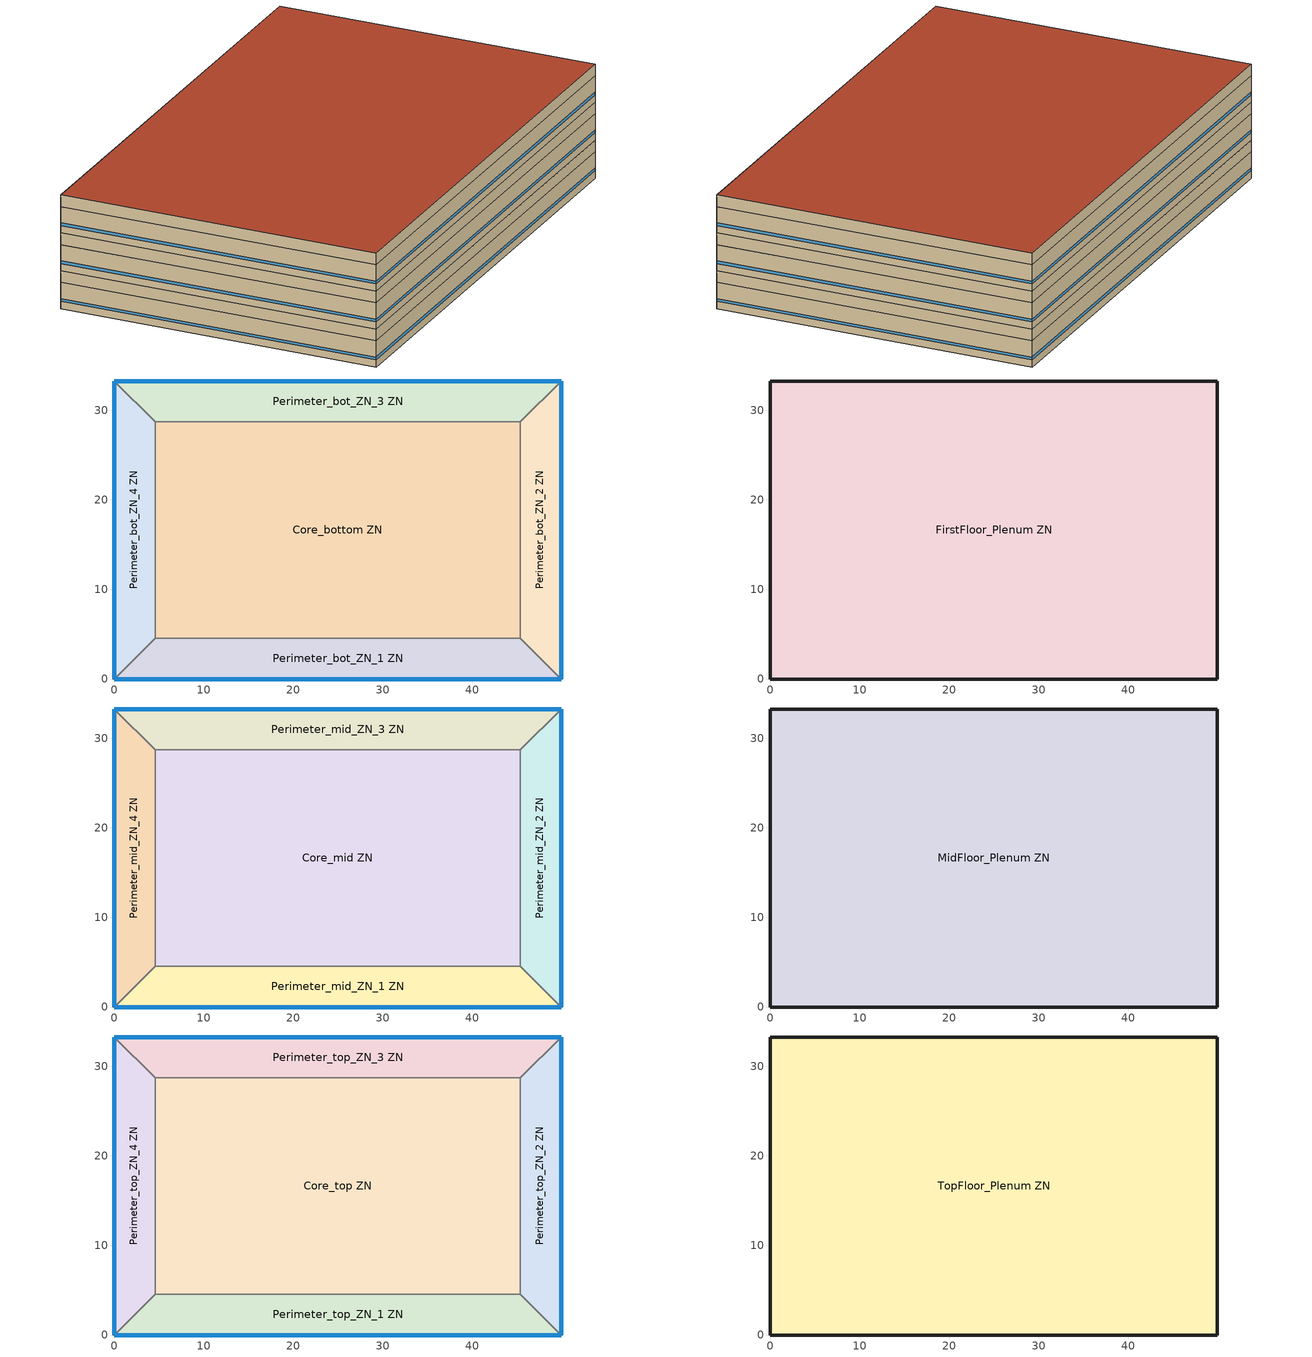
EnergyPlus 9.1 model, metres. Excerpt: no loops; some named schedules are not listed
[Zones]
Core_bottom ZN
 floor ground (ext-slab-mass): 45.34,28.7 45.34,4.57 4.57,4.57 4.57,28.7 z0
 wall to Perimeter_bot_ZN_2 ZN (Typical Interior Wall): 45.34,4.57 45.34,28.7 z0:2.74
 wall to Perimeter_bot_ZN_3 ZN (Typical Interior Wall): 45.34,28.7 4.57,28.7 z0:2.74
 wall to Perimeter_bot_ZN_1 ZN (Typical Interior Wall): 4.57,4.57 45.34,4.57 z0:2.74
 wall to Perimeter_bot_ZN_4 ZN (Typical Interior Wall): 4.57,28.7 4.57,4.57 z0:2.74
Perimeter_bot_ZN_1 ZN
 floor ground (ext-slab-mass): 45.34,4.57 49.91,0 0,0 4.57,4.57 z0
 wall outside (Typical Insulated Steel Framed Exterior Wall R-6.25): 0,0 49.91,0 z0:2.74
 wall to Perimeter_bot_ZN_2 ZN (Typical Interior Wall): 49.91,0 45.34,4.57 z0:2.74
 wall to Perimeter_bot_ZN_4 ZN (Typical Interior Wall): 4.57,4.57 0,0 z0:2.74
 window (U 1.22 SHGC 0.25 Simple Glazing Window SHGC 0.25): 0.03,0 49.89,0 z0.76:1.04
Perimeter_bot_ZN_2 ZN
 floor ground (ext-slab-mass): 49.91,33.27 49.91,0 45.34,4.57 45.34,28.7 z0
 wall outside (Typical Insulated Steel Framed Exterior Wall R-6.25): 49.91,0 49.91,33.27 z0:2.74
 wall to Perimeter_bot_ZN_3 ZN (Typical Interior Wall): 49.91,33.27 45.34,28.7 z0:2.74
 window (U 1.22 SHGC 0.25 Simple Glazing Window SHGC 0.25): 49.91,0.03 49.91,33.25 z0.76:1.04
Perimeter_bot_ZN_3 ZN
 floor ground (ext-slab-mass): 49.91,33.27 45.34,28.7 4.57,28.7 0,33.27 z0
 wall outside (Typical Insulated Steel Framed Exterior Wall R-6.25): 49.91,33.27 0,33.27 z0:2.74
 wall to Perimeter_bot_ZN_4 ZN (Typical Interior Wall): 0,33.27 4.57,28.7 z0:2.74
 window (U 1.22 SHGC 0.25 Simple Glazing Window SHGC 0.25): 49.89,33.27 0.03,33.27 z0.76:1.04
Perimeter_bot_ZN_4 ZN
 floor ground (ext-slab-mass): 0,33.27 4.57,28.7 4.57,4.57 0,0 z0
 wall outside (Typical Insulated Steel Framed Exterior Wall R-6.25): 0,33.27 0,0 z0:2.74
 window (U 1.22 SHGC 0.25 Simple Glazing Window SHGC 0.25): 0,33.25 0,0.03 z0.76:1.04
FirstFloor_Plenum ZN
 floor to Perimeter_bot_ZN_1 ZN (Plenum Acoustical Tile): 45.34,4.57 49.91,0 0,0 4.57,4.57 z2.74
 floor to Perimeter_bot_ZN_2 ZN (Plenum Acoustical Tile): 49.91,33.27 49.91,0 45.34,4.57 45.34,28.7 z2.74
 floor to Perimeter_bot_ZN_3 ZN (Plenum Acoustical Tile): 49.91,33.27 45.34,28.7 4.57,28.7 0,33.27 z2.74
 floor to Perimeter_bot_ZN_4 ZN (Plenum Acoustical Tile): 0,33.27 4.57,28.7 4.57,4.57 0,0 z2.74
 floor to Core_bottom ZN (Plenum Acoustical Tile): 45.34,28.7 45.34,4.57 4.57,4.57 4.57,28.7 z2.74
 wall outside (Typical Insulated Steel Framed Exterior Wall R-6.25): 49.91,0 49.91,33.27 0,33.27 0,0 49.91,0 z2.74:3.96
Core_mid ZN
 floor to FirstFloor_Plenum ZN (Typical Interior Floor): 45.34,28.7 45.34,4.57 4.57,4.57 4.57,28.7 z3.96
 wall to Perimeter_mid_ZN_2 ZN (Typical Interior Wall): 45.34,4.57 45.34,28.7 z3.96:6.71
 wall to Perimeter_mid_ZN_3 ZN (Typical Interior Wall): 45.34,28.7 4.57,28.7 z3.96:6.71
 wall to Perimeter_mid_ZN_1 ZN (Typical Interior Wall): 4.57,4.57 45.34,4.57 z3.96:6.71
 wall to Perimeter_mid_ZN_4 ZN (Typical Interior Wall): 4.57,28.7 4.57,4.57 z3.96:6.71
Perimeter_mid_ZN_1 ZN
 floor to FirstFloor_Plenum ZN (Typical Interior Floor): 45.34,4.57 49.91,0 0,0 4.57,4.57 z3.96
 wall outside (Typical Insulated Steel Framed Exterior Wall R-6.25): 0,0 49.91,0 z3.96:6.71
 wall to Perimeter_mid_ZN_2 ZN (Typical Interior Wall): 49.91,0 45.34,4.57 z3.96:6.71
 wall to Perimeter_mid_ZN_4 ZN (Typical Interior Wall): 4.57,4.57 0,0 z3.96:6.71
 window (U 1.22 SHGC 0.25 Simple Glazing Window SHGC 0.25): 0.03,0 49.89,0 z4.72:5
Perimeter_mid_ZN_2 ZN
 floor to FirstFloor_Plenum ZN (Typical Interior Floor): 49.91,33.27 49.91,0 45.34,4.57 45.34,28.7 z3.96
 wall outside (Typical Insulated Steel Framed Exterior Wall R-6.25): 49.91,0 49.91,33.27 z3.96:6.71
 wall to Perimeter_mid_ZN_3 ZN (Typical Interior Wall): 49.91,33.27 45.34,28.7 z3.96:6.71
 window (U 1.22 SHGC 0.25 Simple Glazing Window SHGC 0.25): 49.91,0.03 49.91,33.25 z4.72:5
Perimeter_mid_ZN_3 ZN
 floor to FirstFloor_Plenum ZN (Typical Interior Floor): 49.91,33.27 45.34,28.7 4.57,28.7 0,33.27 z3.96
 wall outside (Typical Insulated Steel Framed Exterior Wall R-6.25): 49.91,33.27 0,33.27 z3.96:6.71
 wall to Perimeter_mid_ZN_4 ZN (Typical Interior Wall): 0,33.27 4.57,28.7 z3.96:6.71
 window (U 1.22 SHGC 0.25 Simple Glazing Window SHGC 0.25): 49.89,33.27 0.03,33.27 z4.72:5
Perimeter_mid_ZN_4 ZN
 floor to FirstFloor_Plenum ZN (Typical Interior Floor): 0,33.27 4.57,28.7 4.57,4.57 0,0 z3.96
 wall outside (Typical Insulated Steel Framed Exterior Wall R-6.25): 0,33.27 0,0 z3.96:6.71
 window (U 1.22 SHGC 0.25 Simple Glazing Window SHGC 0.25): 0,33.25 0,0.03 z4.72:5
MidFloor_Plenum ZN
 floor to Perimeter_mid_ZN_1 ZN (Plenum Acoustical Tile): 45.34,4.57 49.91,0 0,0 4.57,4.57 z6.71
 floor to Perimeter_mid_ZN_2 ZN (Plenum Acoustical Tile): 49.91,33.27 49.91,0 45.34,4.57 45.34,28.7 z6.71
 floor to Perimeter_mid_ZN_3 ZN (Plenum Acoustical Tile): 49.91,33.27 45.34,28.7 4.57,28.7 0,33.27 z6.71
 floor to Perimeter_mid_ZN_4 ZN (Plenum Acoustical Tile): 0,33.27 4.57,28.7 4.57,4.57 0,0 z6.71
 floor to Core_mid ZN (Plenum Acoustical Tile): 45.34,28.7 45.34,4.57 4.57,4.57 4.57,28.7 z6.71
 wall outside (Typical Insulated Steel Framed Exterior Wall R-6.25): 49.91,0 49.91,33.27 0,33.27 0,0 49.91,0 z6.71:7.92
Core_top ZN
 floor to MidFloor_Plenum ZN (Typical Interior Floor): 45.34,28.7 45.34,4.57 4.57,4.57 4.57,28.7 z7.92
 wall to Perimeter_top_ZN_2 ZN (Typical Interior Wall): 45.34,4.57 45.34,28.7 z7.92:10.67
 wall to Perimeter_top_ZN_3 ZN (Typical Interior Wall): 45.34,28.7 4.57,28.7 z7.92:10.67
 wall to Perimeter_top_ZN_1 ZN (Typical Interior Wall): 4.57,4.57 45.34,4.57 z7.92:10.67
 wall to Perimeter_top_ZN_4 ZN (Typical Interior Wall): 4.57,28.7 4.57,4.57 z7.92:10.67
Perimeter_top_ZN_1 ZN
 floor to MidFloor_Plenum ZN (Typical Interior Floor): 45.34,4.57 49.91,0 0,0 4.57,4.57 z7.92
 wall outside (Typical Insulated Steel Framed Exterior Wall R-6.25): 0,0 49.91,0 z7.92:10.67
 wall to Perimeter_top_ZN_2 ZN (Typical Interior Wall): 49.91,0 45.34,4.57 z7.92:10.67
 wall to Perimeter_top_ZN_4 ZN (Typical Interior Wall): 4.57,4.57 0,0 z7.92:10.67
 window (U 1.22 SHGC 0.25 Simple Glazing Window SHGC 0.25): 0.03,0 49.89,0 z8.69:8.96
Perimeter_top_ZN_2 ZN
 floor to MidFloor_Plenum ZN (Typical Interior Floor): 49.91,33.27 49.91,0 45.34,4.57 45.34,28.7 z7.92
 wall outside (Typical Insulated Steel Framed Exterior Wall R-6.25): 49.91,0 49.91,33.27 z7.92:10.67
 wall to Perimeter_top_ZN_3 ZN (Typical Interior Wall): 49.91,33.27 45.34,28.7 z7.92:10.67
 window (U 1.22 SHGC 0.25 Simple Glazing Window SHGC 0.25): 49.91,0.03 49.91,33.25 z8.69:8.96
Perimeter_top_ZN_3 ZN
 floor to MidFloor_Plenum ZN (Typical Interior Floor): 49.91,33.27 45.34,28.7 4.57,28.7 0,33.27 z7.92
 wall outside (Typical Insulated Steel Framed Exterior Wall R-6.25): 49.91,33.27 0,33.27 z7.92:10.67
 wall to Perimeter_top_ZN_4 ZN (Typical Interior Wall): 0,33.27 4.57,28.7 z7.92:10.67
 window (U 1.22 SHGC 0.25 Simple Glazing Window SHGC 0.25): 49.89,33.27 0.03,33.27 z8.69:8.96
Perimeter_top_ZN_4 ZN
 floor to MidFloor_Plenum ZN (Typical Interior Floor): 0,33.27 4.57,28.7 4.57,4.57 0,0 z7.92
 wall outside (Typical Insulated Steel Framed Exterior Wall R-6.25): 0,33.27 0,0 z7.92:10.67
 window (U 1.22 SHGC 0.25 Simple Glazing Window SHGC 0.25): 0,33.25 0,0.03 z8.69:8.96
TopFloor_Plenum ZN
 floor to Perimeter_top_ZN_1 ZN (Plenum Acoustical Tile): 45.34,4.57 49.91,0 0,0 4.57,4.57 z10.67
 floor to Perimeter_top_ZN_2 ZN (Plenum Acoustical Tile): 49.91,33.27 49.91,0 45.34,4.57 45.34,28.7 z10.67
 floor to Perimeter_top_ZN_3 ZN (Plenum Acoustical Tile): 49.91,33.27 45.34,28.7 4.57,28.7 0,33.27 z10.67
 floor to Perimeter_top_ZN_4 ZN (Plenum Acoustical Tile): 0,33.27 4.57,28.7 4.57,4.57 0,0 z10.67
 floor to Core_top ZN (Plenum Acoustical Tile): 45.34,28.7 45.34,4.57 4.57,4.57 4.57,28.7 z10.67
 wall outside (Typical Insulated Steel Framed Exterior Wall R-6.25): 49.91,0 49.91,33.27 0,33.27 0,0 49.91,0 z10.67:11.89
 roof outside (Typical IEAD Roof R-20.83): 49.91,0 49.91,33.27 0,33.27 0,0 z11.89
[Building]
-MediumOffice-ASHRAE 169-2006-3B created: 2019-11-20 10:31:14 -0800: North Axis {deg}=0; Terrain=City; Loads Convergence Tolerance Value=0.04; Temperature Convergence Tolerance Value {deltaC}=0.2; Solar Distribution=FullInteriorAndExterior; Maximum Number of Warmup Days=25; Minimum Number of Warmup Days=6
[Site:Location]
El Paso International Ap  Ut_TX_USA: Latitude {deg}=31.77; Longitude {deg}=-106.5; Time Zone {hr}=-7; Elevation {m}=1186
[Site:GroundTemperature:BuildingSurface]
18.89, 18.889, 18.895, 20.344, 20.899, 20.929, 20.753, 20.826, 21.013, 20.868, 19.246, 18.923
[Site:WaterMainsTemperature]
Calculation Method=Correlation; Annual Average Outdoor Air Temperature {C}=17.9417; Maximum Difference In Monthly Average Outdoor Air Temperatures {deltaC}=21.1
[SizingPeriod:DesignDay] Day of Month=21; Dry-Bulb Temperature Range Modifier Type=DefaultMultipliers; Humidity Condition Type=Wetbulb; Barometric Pressure {Pa}=87865; Rain Indicator=No; Snow Indicator=No; Daylight Saving Time Indicator=No
Name | Month | Day Type | Maximum Dry-Bulb Temperature {C} | Daily Dry-Bulb Temperature Range {deltaC} | Wetbulb or DewPoint at Maximum Dry-Bulb {C} | Wind Speed {m/s} | Wind Direction {deg} | Solar Model Indicator | ASHRAE Clear Sky Optical Depth for Beam Irradiance (taub) | ASHRAE Clear Sky Optical Depth for Diffuse Irradiance (taud) | Sky Clearness
El Paso International Ap  Ut Ann Clg .4% Condns DB=>MWB | 7 | SummerDesignDay | 38.1 | 13 | 18.1 | 3.9 | 280 | ASHRAETau | 0.605 | 1.547
El Paso International Ap  Ut Ann Htg 99.6% Condns DB | 12 | WinterDesignDay | -5.2 | 0 | -5.2 | 2.2 | 20 | ASHRAEClearSky |  |  | 0
[Material] Thermal Absorptance=0.9
Name | Roughness | Thickness {m} | Conductivity {W/m-K} | Density {kg/m3} | Specific Heat {J/kg-K} | Solar Absorptance | Visible Absorptance
100mm Normalweight concrete floor | MediumSmooth | 0.1016 | 2.31 | 2322 | 832 | 0.7 | 0.7
25mm Stucco | Smooth | 0.0254 | 0.72 | 1856 | 840 | 0.7 | 0.7
5/8 in. Gypsum Board | MediumSmooth | 0.0159 | 0.16 | 800 | 1090 | 0.7 | 0.7
Acoustic Tile - 1/2 in. | MediumSmooth | 0.0127 | 0.0576335 | 288.332 | 795.492 | 0 | 0
G01 13mm gypsum board | Smooth | 0.0127 | 0.16 | 800 | 1090 | 0.7 | 0.5
HW CONCRETE | Rough | 0.1016 | 1.31125 | 2240 | 837.36 | 0.7 | 0.7
Metal Roof Surface | Smooth | 0.0008 | 45.28 | 7824 | 500 | 0.7 | 0.7
Roof Membrane | VeryRough | 0.0095 | 0.16 | 1121.29 | 1460 | 0.7 | 0.7
Std Wood 6inch | MediumSmooth | 0.15 | 0.12 | 540 | 1210 | 0.7 | 0.7
[Material:NoMass] Thermal Absorptance=0.9; Solar Absorptance=0.7
Name | Roughness | Thermal Resistance {m2-K/W} | Visible Absorptance
CP02 CARPET PAD | VeryRough | 0.21648 | 0.8
Typical Insulation R-19.72 | Smooth | 3.4722 | 0.7
Typical Insulation R-4.07 | Smooth | 0.716967 | 0.7
[WindowMaterial:SimpleGlazingSystem]
U 1.22 SHGC 0.25 Simple Glazing SHGC 0.25: U-Factor {W/m2-K}=6.92748; Solar Heat Gain Coefficient=0.25; Visible Transmittance=0.11
[Construction]
ext-slab-mass: HW CONCRETE, CP02 CARPET PAD
InteriorFurnishings: Std Wood 6inch
Plenum Acoustical Tile: Acoustic Tile - 1/2 in.
Typical IEAD Roof R-20.83: Roof Membrane, Typical Insulation R-19.72, Metal Roof Surface
Typical Insulated Steel Framed Exterior Wall R-6.25: 25mm Stucco, 5/8 in. Gypsum Board, Typical Insulation R-4.07, 5/8 in. Gypsum Board
Typical Interior Floor: 100mm Normalweight concrete floor, CP02 CARPET PAD
Typical Interior Wall: G01 13mm gypsum board, G01 13mm gypsum board
U 1.22 SHGC 0.25 Simple Glazing Window SHGC 0.25: U 1.22 SHGC 0.25 Simple Glazing SHGC 0.25
[Zone]
Name | Part of Total Floor Area
Core_bottom ZN; Core_mid ZN; Core_top ZN; Perimeter_bot_ZN_1 ZN; Perimeter_bot_ZN_2 ZN; Perimeter_bot_ZN_3 ZN; Perimeter_bot_ZN_4 ZN; Perimeter_mid_ZN_1 ZN; Perimeter_mid_ZN_2 ZN; Perimeter_mid_ZN_3 ZN; Perimeter_mid_ZN_4 ZN; Perimeter_top_ZN_1 ZN; Perimeter_top_ZN_2 ZN; Perimeter_top_ZN_3 ZN; Perimeter_top_ZN_4 ZN | Yes
FirstFloor_Plenum ZN; MidFloor_Plenum ZN; TopFloor_Plenum ZN | No
[InternalMass] Construction=InteriorFurnishings
Name | Zone | Surface Area {m2}
Core_bottom Mass | Core_bottom ZN | 1967.07
Core_mid Mass | Core_mid ZN | 1967.07
Core_top Mass | Core_top ZN | 1967.07
FirstFloor_Plenum Mass | FirstFloor_Plenum ZN | 3321.46
MidFloor_Plenum Mass | MidFloor_Plenum ZN | 3321.46
Perimeter_bot_ZN_1 Mass | Perimeter_bot_ZN_1 ZN | 414.676
Perimeter_bot_ZN_2 Mass | Perimeter_bot_ZN_2 ZN | 262.524
Perimeter_bot_ZN_3 Mass | Perimeter_bot_ZN_3 ZN | 414.676
Perimeter_bot_ZN_4 Mass | Perimeter_bot_ZN_4 ZN | 262.507
Perimeter_mid_ZN_1 Mass | Perimeter_mid_ZN_1 ZN | 414.676
Perimeter_mid_ZN_2 Mass | Perimeter_mid_ZN_2 ZN | 262.524
Perimeter_mid_ZN_3 Mass | Perimeter_mid_ZN_3 ZN | 414.676
Perimeter_mid_ZN_4 Mass | Perimeter_mid_ZN_4 ZN | 262.507
Perimeter_top_ZN_1 Mass | Perimeter_top_ZN_1 ZN | 414.676
Perimeter_top_ZN_2 Mass | Perimeter_top_ZN_2 ZN | 262.524
Perimeter_top_ZN_3 Mass | Perimeter_top_ZN_3 ZN | 414.676
Perimeter_top_ZN_4 Mass | Perimeter_top_ZN_4 ZN | 262.507
TopFloor_Plenum Mass | TopFloor_Plenum ZN | 3321.46
[ElectricEquipment]
2 Elevator Lift Motors: Zone or ZoneList=Core_bottom ZN; Schedule=Medium Office BLDG ELEVATORS; Design Level Calculation Method=EquipmentLevel; Design Level {W}=29220; Fraction Radiant=0.5
[ZoneInfiltration:DesignFlowRate] Design Flow Rate Calculation Method=Flow/ExteriorArea; Constant Term Coefficient=1; Temperature Term Coefficient=0; Velocity Term Coefficient=0; Velocity Squared Term Coefficient=0
Name | Zone or ZoneList | Schedule | Flow per Exterior Surface Area {m3/s-m2}
FirstFloor_Plenum Infiltration | FirstFloor_Plenum ZN | Always On Discrete | 0.00102523
FirstFloor_Plenum Infiltration 1 | FirstFloor_Plenum ZN | Medium Office Infil Quarter On | 0.00113386
MidFloor_Plenum Infiltration | MidFloor_Plenum ZN | Always On Discrete | 0.00102523
MidFloor_Plenum Infiltration 1 | MidFloor_Plenum ZN | Medium Office Infil Quarter On | 0.00113386
Perimeter_bot_ZN_1 Infiltration | Perimeter_bot_ZN_1 ZN | Medium Office Infil Quarter On | 0.00102523
Perimeter_bot_ZN_2 Infiltration | Perimeter_bot_ZN_2 ZN | Medium Office Infil Quarter On | 0.00102523
Perimeter_bot_ZN_3 Infiltration | Perimeter_bot_ZN_3 ZN | Medium Office Infil Quarter On | 0.00102523
Perimeter_bot_ZN_4 Infiltration | Perimeter_bot_ZN_4 ZN | Medium Office Infil Quarter On | 0.00102523
Perimeter_mid_ZN_1 Infiltration | Perimeter_mid_ZN_1 ZN | Medium Office Infil Quarter On | 0.00102523
Perimeter_mid_ZN_2 Infiltration | Perimeter_mid_ZN_2 ZN | Medium Office Infil Quarter On | 0.00102523
Perimeter_mid_ZN_3 Infiltration | Perimeter_mid_ZN_3 ZN | Medium Office Infil Quarter On | 0.00102523
Perimeter_mid_ZN_4 Infiltration | Perimeter_mid_ZN_4 ZN | Medium Office Infil Quarter On | 0.00102523
Perimeter_top_ZN_1 Infiltration | Perimeter_top_ZN_1 ZN | Medium Office Infil Quarter On | 0.00102523
Perimeter_top_ZN_2 Infiltration | Perimeter_top_ZN_2 ZN | Medium Office Infil Quarter On | 0.00102523
Perimeter_top_ZN_3 Infiltration | Perimeter_top_ZN_3 ZN | Medium Office Infil Quarter On | 0.00102523
Perimeter_top_ZN_4 Infiltration | Perimeter_top_ZN_4 ZN | Medium Office Infil Quarter On | 0.00102523
TopFloor_Plenum Infiltration | TopFloor_Plenum ZN | Always On Discrete | 0.00011159
TopFloor_Plenum Infiltration 1 | TopFloor_Plenum ZN | Medium Office Infil Quarter On | 0.00113386
[AvailabilityManager:NightCycle] Applicability Schedule=Always On Discrete; Fan Schedule=OfficeMedium VAV Operation; Control Type=CycleOnAny; Thermostat Tolerance {deltaC}=1; Cycling Run Time Control Type=FixedRunTime; Cycling Run Time {s}=1800
Availability Manager Night Cycle 1; Availability Manager Night Cycle 2; Availability Manager Night Cycle 3
[AvailabilityManager:Scheduled] Schedule=Always On Discrete
5 Zone PVAV OA System Availability Manager; 5 Zone PVAV 1 OA System Availability Manager; 5 Zone PVAV 2 OA System Availability Manager
[AirLoopHVAC:ReturnPlenum]
Name | Zone
Air Loop HVAC Return Plenum 1 | FirstFloor_Plenum ZN
Air Loop HVAC Return Plenum 2 | MidFloor_Plenum ZN
Air Loop HVAC Return Plenum 3 | TopFloor_Plenum ZN
[Exterior:Lights]
NonDimming Exterior Lights Def: Schedule=OfficeMedium Exterior_Lgt_ALWAYS_ON; Design Level {W}=17809; Control Option=AstronomicalClock
[Schedule:Day:Interval]
Medium Office BLDG ELEVATORS Summer Design Day; Medium Office BLDG ELEVATORS Wkdy|SmrDsn Day: No, 07:00, 0, 08:00, 0.35, 09:00, 0.69, 10:00, 0.43, 11:00, 0.37, 12:00, 0.43, 13:00, 0.58, 14:00, 0.48, 16:00, 0.37, 17:00, 0.46, 18:00, 0.62, 19:00, 0.12, 21:00, 0.04, 24:00, 0
Medium Office BLDG ELEVATORS Sun Day; Schedule Day 19: No, 24:00, 0
Medium Office BLDG ELEVATORS Winter Design Day; Medium Office BLDG ELEVATORS WntrDsn|Sat Day: No, 07:00, 0, 08:00, 0.16, 09:00, 0.14, 10:00, 0.21, 11:00, 0.18, 12:00, 0.25, 13:00, 0.21, 14:00, 0.13, 15:00, 0.08, 16:00, 0.04, 17:00, 0.05, 18:00, 0.06, 24:00, 0
[Schedule:Week:Daily]
Medium Office BLDG ELEVATORS Week Rule - Jan1-Dec31: Medium Office BLDG ELEVATORS Sun Day, Medium Office BLDG ELEVATORS Wkdy|SmrDsn Day, Medium Office BLDG ELEVATORS Wkdy|SmrDsn Day, Medium Office BLDG ELEVATORS Wkdy|SmrDsn Day, Medium Office BLDG ELEVATORS Wkdy|SmrDsn Day, Medium Office BLDG ELEVATORS Wkdy|SmrDsn Day, Medium Office BLDG ELEVATORS WntrDsn|Sat Day, Schedule Day 19, Medium Office BLDG ELEVATORS Summer Design Day, Medium Office BLDG ELEVATORS Winter Design Day, Schedule Day 19, Schedule Day 19
Medium Office Infil Quarter On Week Rule - Jan1-Dec31: Medium Office Infil Quarter On Sun Day, Medium Office Infil Quarter On Default, Medium Office Infil Quarter On Default, Medium Office Infil Quarter On Default, Medium Office Infil Quarter On Default, Medium Office Infil Quarter On Default, Medium Office Infil Quarter On WntrDsn|Sat Day, Medium Office Infil Quarter On Default, Medium Office Infil Quarter On Summer Design Day, Medium Office Infil Quarter On Winter Design Day, Medium Office Infil Quarter On Default, Medium Office Infil Quarter On Default
OfficeMedium Exterior_Lgt_ALWAYS_ON Week Rule - Jan1-Dec31: OfficeMedium Exterior_Lgt_ALWAYS_ON Default, OfficeMedium Exterior_Lgt_ALWAYS_ON Default, OfficeMedium Exterior_Lgt_ALWAYS_ON Default, OfficeMedium Exterior_Lgt_ALWAYS_ON Default, OfficeMedium Exterior_Lgt_ALWAYS_ON Default, OfficeMedium Exterior_Lgt_ALWAYS_ON Default, OfficeMedium Exterior_Lgt_ALWAYS_ON Default, OfficeMedium Exterior_Lgt_ALWAYS_ON Default, OfficeMedium Exterior_Lgt_ALWAYS_ON Summer Design Day, OfficeMedium Exterior_Lgt_ALWAYS_ON Winter Design Day, OfficeMedium Exterior_Lgt_ALWAYS_ON Default, OfficeMedium Exterior_Lgt_ALWAYS_ON Default
OfficeMedium VAV Operation Week Rule - Jan1-Dec31: OfficeMedium VAV Operation Sat|Sun|WntrDsn Day, OfficeMedium VAV Operation Default, OfficeMedium VAV Operation Default, OfficeMedium VAV Operation Default, OfficeMedium VAV Operation Default, OfficeMedium VAV Operation Default, OfficeMedium VAV Operation Sat|Sun|WntrDsn Day, OfficeMedium VAV Operation Default, OfficeMedium VAV Operation Summer Design Day, OfficeMedium VAV Operation Winter Design Day, OfficeMedium VAV Operation Default, OfficeMedium VAV Operation Default
[Schedule:Year]
Medium Office BLDG ELEVATORS: Medium Office BLDG ELEVATORS Week Rule - Jan1-Dec31, 1, 1, 12, 31
Medium Office Infil Quarter On: Medium Office Infil Quarter On Week Rule - Jan1-Dec31, 1, 1, 12, 31
OfficeMedium Exterior_Lgt_ALWAYS_ON: OfficeMedium Exterior_Lgt_ALWAYS_ON Week Rule - Jan1-Dec31, 1, 1, 12, 31
OfficeMedium VAV Operation: OfficeMedium VAV Operation Week Rule - Jan1-Dec31, 1, 1, 12, 31
[Schedule:Constant]
Always On Discrete: Hourly Value=1
